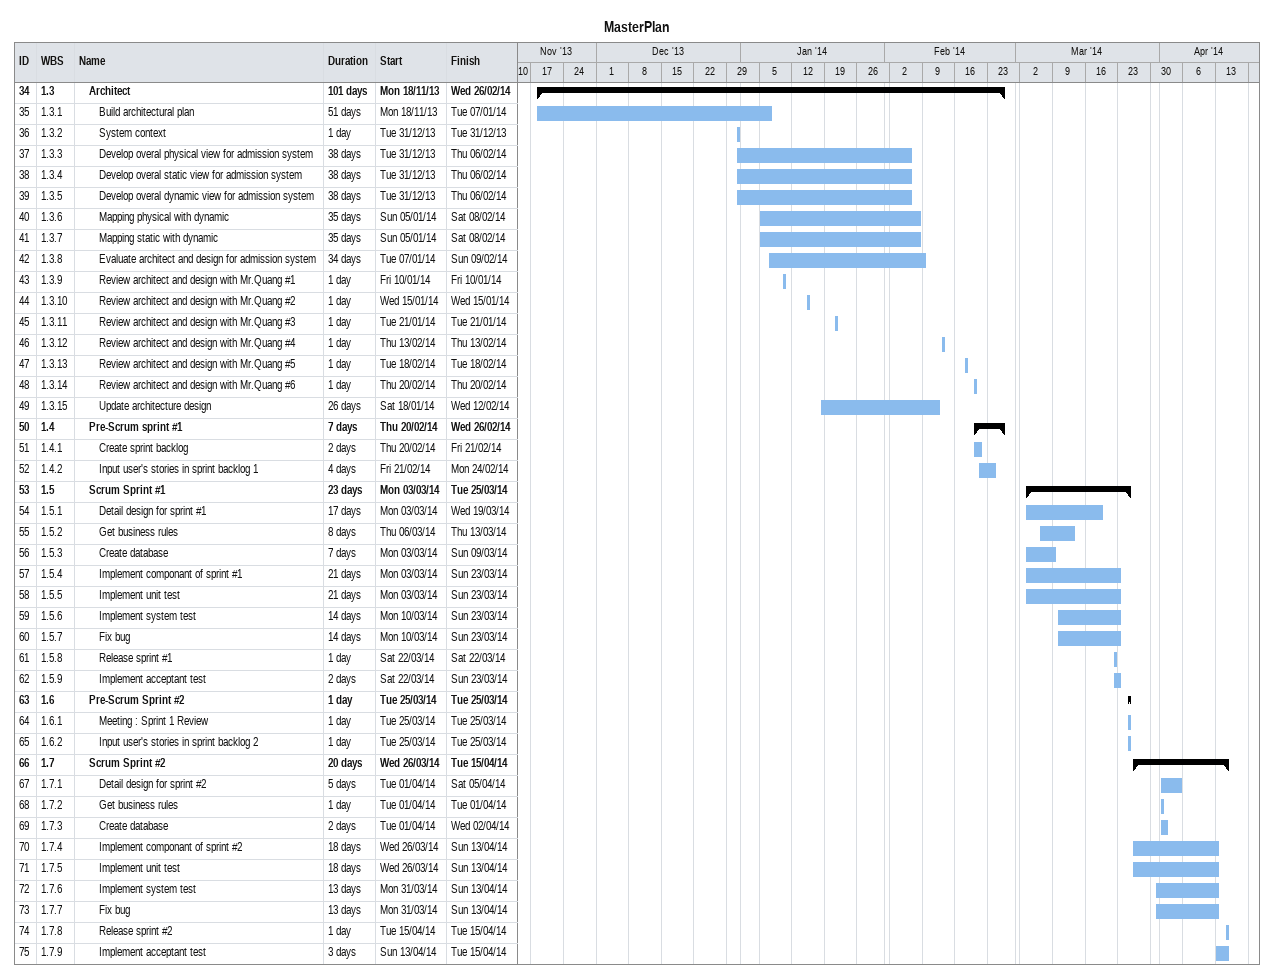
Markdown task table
MasterPlan

| ID | WBS | Task | Duration | Start | Finish |
|---|---|---|---|---|---|
| 34 | 1.3 | **Architect** | 101d | 2013-11-18 | 2014-02-26 |
| 35 | 1.3.1 | Build architectural plan | 51d | 2013-11-18 | 2014-01-07 |
| 36 | 1.3.2 | System context | 1d | 2013-12-31 | 2013-12-31 |
| 37 | 1.3.3 | Develop overal physical view for admission system | 38d | 2013-12-31 | 2014-02-06 |
| 38 | 1.3.4 | Develop overal static view for admission system | 38d | 2013-12-31 | 2014-02-06 |
| 39 | 1.3.5 | Develop overal dynamic view for admission system | 38d | 2013-12-31 | 2014-02-06 |
| 40 | 1.3.6 | Mapping physical with dynamic | 35d | 2014-01-05 | 2014-02-08 |
| 41 | 1.3.7 | Mapping static with dynamic | 35d | 2014-01-05 | 2014-02-08 |
| 42 | 1.3.8 | Evaluate architect and design for admission system | 34d | 2014-01-07 | 2014-02-09 |
| 43 | 1.3.9 | Review architect and design with Mr.Quang #1 | 1d | 2014-01-10 | 2014-01-10 |
| 44 | 1.3.10 | Review architect and design with Mr.Quang #2 | 1d | 2014-01-15 | 2014-01-15 |
| 45 | 1.3.11 | Review architect and design with Mr.Quang #3 | 1d | 2014-01-21 | 2014-01-21 |
| 46 | 1.3.12 | Review architect and design with Mr.Quang #4 | 1d | 2014-02-13 | 2014-02-13 |
| 47 | 1.3.13 | Review architect and design with Mr.Quang #5 | 1d | 2014-02-18 | 2014-02-18 |
| 48 | 1.3.14 | Review architect and design with Mr.Quang #6 | 1d | 2014-02-20 | 2014-02-20 |
| 49 | 1.3.15 | Update architecture design | 26d | 2014-01-18 | 2014-02-12 |
| 50 | 1.4 | **Pre-Scrum sprint #1** | 7d | 2014-02-20 | 2014-02-26 |
| 51 | 1.4.1 | Create sprint backlog | 2d | 2014-02-20 | 2014-02-21 |
| 52 | 1.4.2 | Input user's stories in sprint backlog 1 | 4d | 2014-02-21 | 2014-02-24 |
| 53 | 1.5 | **Scrum Sprint #1** | 23d | 2014-03-03 | 2014-03-25 |
| 54 | 1.5.1 | Detail design for sprint #1 | 17d | 2014-03-03 | 2014-03-19 |
| 55 | 1.5.2 | Get business rules | 8d | 2014-03-06 | 2014-03-13 |
| 56 | 1.5.3 | Create database | 7d | 2014-03-03 | 2014-03-09 |
| 57 | 1.5.4 | Implement componant of sprint #1 | 21d | 2014-03-03 | 2014-03-23 |
| 58 | 1.5.5 | Implement unit test | 21d | 2014-03-03 | 2014-03-23 |
| 59 | 1.5.6 | Implement system test | 14d | 2014-03-10 | 2014-03-23 |
| 60 | 1.5.7 | Fix bug | 14d | 2014-03-10 | 2014-03-23 |
| 61 | 1.5.8 | Release sprint #1 | 1d | 2014-03-22 | 2014-03-22 |
| 62 | 1.5.9 | Implement acceptant test | 2d | 2014-03-22 | 2014-03-23 |
| 63 | 1.6 | **Pre-Scrum Sprint #2** | 1d | 2014-03-25 | 2014-03-25 |
| 64 | 1.6.1 | Meeting : Sprint 1 Review | 1d | 2014-03-25 | 2014-03-25 |
| 65 | 1.6.2 | Input user's stories in sprint backlog 2 | 1d | 2014-03-25 | 2014-03-25 |
| 66 | 1.7 | **Scrum Sprint #2** | 20d | 2014-03-26 | 2014-04-15 |
| 67 | 1.7.1 | Detail design for sprint #2 | 5d | 2014-04-01 | 2014-04-05 |
| 68 | 1.7.2 | Get business rules | 1d | 2014-04-01 | 2014-04-01 |
| 69 | 1.7.3 | Create database | 2d | 2014-04-01 | 2014-04-02 |
| 70 | 1.7.4 | Implement componant of sprint #2 | 18d | 2014-03-26 | 2014-04-13 |
| 71 | 1.7.5 | Implement unit test | 18d | 2014-03-26 | 2014-04-13 |
| 72 | 1.7.6 | Implement system test | 13d | 2014-03-31 | 2014-04-13 |
| 73 | 1.7.7 | Fix bug | 13d | 2014-03-31 | 2014-04-13 |
| 74 | 1.7.8 | Release sprint #2 | 1d | 2014-04-15 | 2014-04-15 |
| 75 | 1.7.9 | Implement acceptant test | 3d | 2014-04-13 | 2014-04-15 |
